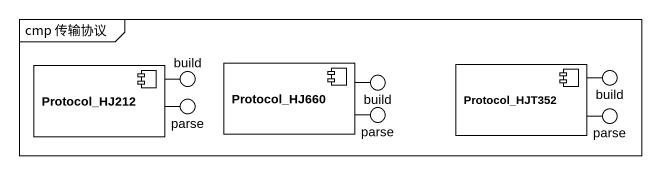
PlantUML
@startuml
mainframe cmp 传输协议
component Protocol_HJ212 #FFFFFF
() build #FFFFFF
() parse #FFFFFF
component Protocol_HJ660 #FFFFFF
() "build" as build_2 #FFFFFF
() "parse" as parse_2 #FFFFFF
component Protocol_HJT352 #FFFFFF
() "build" as build_3 #FFFFFF
() "parse" as parse_3 #FFFFFF
Protocol_HJ212 -right- build
Protocol_HJ212 -right- parse
Protocol_HJ660 -right- build_2
Protocol_HJ660 -right- parse_2
Protocol_HJT352 -right- build_3
Protocol_HJT352 -right- parse_3
@enduml
